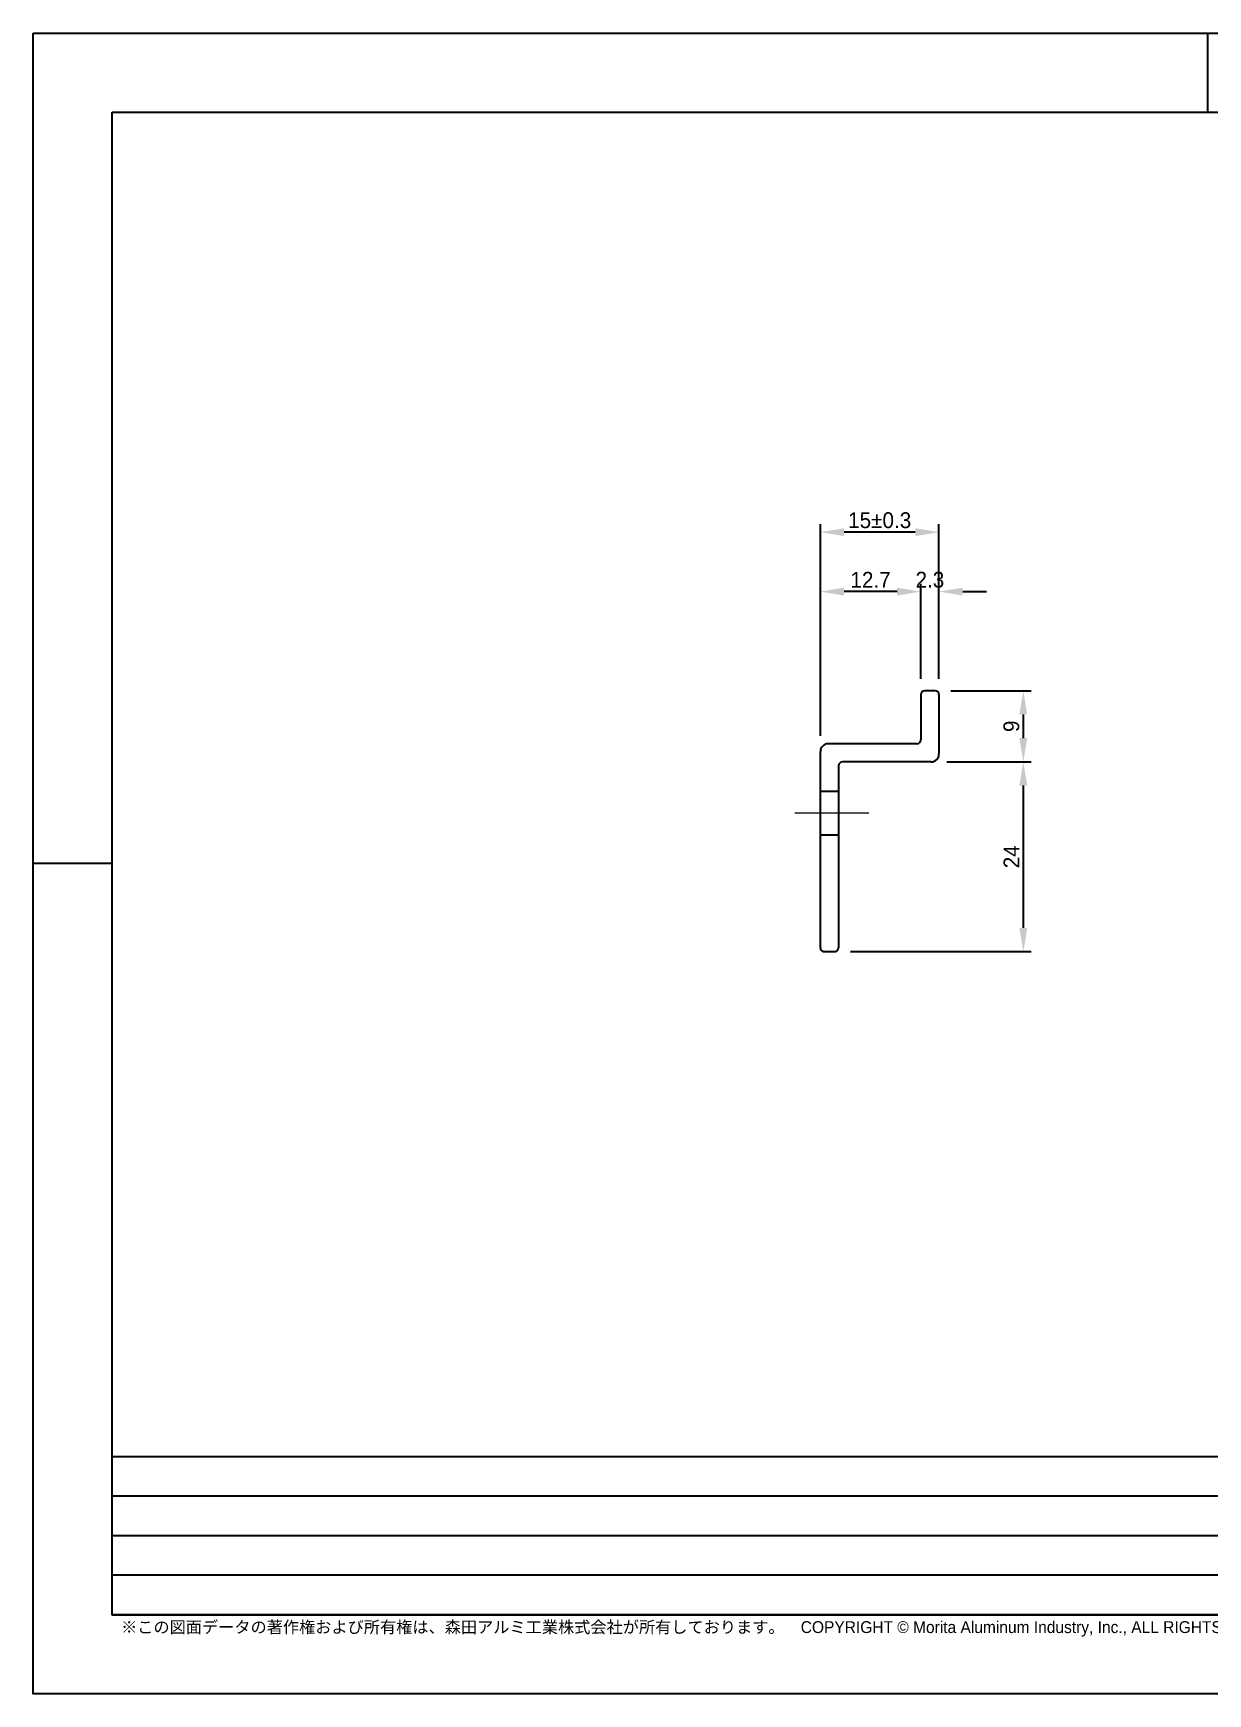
# Model space of a CAD drawing. Header units: millimetres. Extents: x 294 to 1873, y 2566 to 2986.
# Drawn here: x 947.5 to 1096, y 2566 to 2776 of the extents above; entities that cross this region are included whole.
import ezdxf

# ---------------------------------------------------------------- set-up
doc = ezdxf.new("R2010")
doc.units = ezdxf.units.MM
doc.linetypes.add('CENTER2', pattern=[28.575, 19.05, -3.175, 3.175, -3.175])
for name, color, linetype, lineweight in [('中心線', 7, 'CENTER2', 9), ('寸法', 255, 'Continuous', 9), ('本体', 3, 'Continuous', 25)]:
    doc.layers.add(name, color=color, linetype=linetype, lineweight=lineweight)
doc.styles.get("Standard").update_dxf_attribs({"font": ''})
doc.styles.add('x1', font='', dxfattribs={"height": 2})
doc.styles.get('Standard').set_extended_font_data('MS PGothic')
doc.styles.get('x1').set_extended_font_data('MS PGothic')
doc.dimstyles.new('x1', dxfattribs={"dimtxt": 3, "dimasz": 3, "dimexe": 1, "dimexo": 2, "dimgap": 0.5, "dimtad": 1, "dimtoh": 1, "dimdec": 1, "dimdsep": 46, "dimtxsty": 'x1', "dimcen": 0.1, "dimadec": 1, "dimazin": 0, "dimtfac": 1, "dimtdec": 1, "dimtofl": 0, "dimtmove": 0, "dimatfit": 3, "dimfxl": 1, "dimtolj": 1, "dimtzin": 0, "dimarcsym": 0})

# ---------------------------------------------------------------- blocks, each defined once
blk = doc.blocks.new('Morita Aluminum for WEB')
for p, q in [((143.34, 196.08), (143.34, 206.08)), ((4.84, 101.08), (-5.16, 101.08)), ((4.84, 26.08), (281.84, 26.08)), ((171.84, 21.08), (4.84, 21.08)), ((4.84, 16.08), (281.84, 16.08)), ((171.84, 11.08), (4.84, 11.08)), ((4.84, 6.08), (281.84, 6.08))]:
    blk.add_line(p, q)
for points in [[(-5.16, 206.08), (291.84, 206.08), (291.84, -3.92), (-5.16, -3.92)], [(4.84, 196.08), (281.84, 196.08), (281.84, 6.08), (4.84, 6.08)]]:
    blk.add_lwpolyline(points, close=True)
at = {"insert": (5.95, 5.26), "char_height": 1.5, "attachment_point": 1}
blk.add_mtext_dynamic_manual_height_columns('※この図面データの著作権および所有権は、森田アルミ工業株式会社が所有しております。\u3000COPYRIGHT © Morita Aluminum Industry, Inc., ALL RIGHTS RESERVED', width=198.3696, gutter_width=1, heights=[0], dxfattribs=at)
blk = doc.blocks.new('*D36')
at = {"layer": 'Defpoints', "color": 0, "linetype": 'Continuous'}
for p in [(1061.54, 2692.88), (1061.04, 2683.88), (1072.7, 2683.88)]:
    blk.add_point(p, dxfattribs=at)
at = {"layer": '寸法', "color": 0, "linetype": 'Continuous', "lineweight": -2}
for p, q in [((1063.54, 2692.88), (1073.7, 2692.88)), ((1072.7, 2689.88), (1072.7, 2686.88)), ((1063.04, 2683.88), (1073.7, 2683.88))]:
    blk.add_line(p, q, dxfattribs=at)
at = {"layer": '寸法', "color": 0, "linetype": 'Continuous'}
for points in [[(1072.2, 2689.88), (1073.2, 2689.88), (1072.7, 2692.88)], [(1072.2, 2686.88), (1073.2, 2686.88), (1072.7, 2683.88)]]:
    blk.add_solid(points, dxfattribs=at)
at = {"layer": '寸法', "color": 0, "linetype": 'Continuous', "insert": (1071.2, 2688.38), "char_height": 2, "attachment_point": 5, "rotation": 90, "style": 'x1'}
blk.add_mtext('\\A1;9', dxfattribs=at)
blk = doc.blocks.new('*D37')
at = {"layer": 'Defpoints', "color": 0, "linetype": 'Continuous'}
for p in [(1061.04, 2683.88), (1048.84, 2659.88), (1072.7, 2659.88)]:
    blk.add_point(p, dxfattribs=at)
at = {"layer": '寸法', "color": 0, "linetype": 'Continuous', "lineweight": -2}
for p, q in [((1063.04, 2683.88), (1073.7, 2683.88)), ((1072.7, 2680.88), (1072.7, 2662.88)), ((1050.84, 2659.88), (1073.7, 2659.88))]:
    blk.add_line(p, q, dxfattribs=at)
at = {"layer": '寸法', "color": 0, "linetype": 'Continuous'}
for points in [[(1072.2, 2680.88), (1073.2, 2680.88), (1072.7, 2683.88)], [(1072.2, 2662.88), (1073.2, 2662.88), (1072.7, 2659.88)]]:
    blk.add_solid(points, dxfattribs=at)
at = {"layer": '寸法', "color": 0, "linetype": 'Continuous', "insert": (1071.2, 2671.88), "char_height": 2, "attachment_point": 5, "rotation": 90, "style": 'x1'}
blk.add_mtext('\\A1;24', dxfattribs=at)
blk = doc.blocks.new('*D38')
at = {"layer": 'Defpoints', "color": 0, "linetype": 'Continuous'}
for p in [(1059.74, 2705.41), (1059.74, 2692.38), (1062.04, 2692.38)]:
    blk.add_point(p, dxfattribs=at)
at = {"layer": '寸法', "color": 0, "linetype": 'Continuous', "lineweight": -2}
for p, q in [((1056.74, 2705.41), (1053.74, 2705.41)), ((1059.74, 2694.38), (1059.74, 2706.41)), ((1062.04, 2694.38), (1062.04, 2706.41)), ((1065.04, 2705.41), (1068.04, 2705.41))]:
    blk.add_line(p, q, dxfattribs=at)
at = {"layer": '寸法', "color": 0, "linetype": 'Continuous'}
for points in [[(1056.74, 2705.91), (1056.74, 2704.91), (1059.74, 2705.41)], [(1065.04, 2705.91), (1065.04, 2704.91), (1062.04, 2705.41)]]:
    blk.add_solid(points, dxfattribs=at)
at = {"layer": '寸法', "color": 0, "linetype": 'Continuous', "insert": (1060.89, 2706.91), "char_height": 2, "attachment_point": 5, "style": 'x1'}
blk.add_mtext('\\A1;2.3', dxfattribs=at)
blk = doc.blocks.new('*D39')
at = {"layer": 'Defpoints', "color": 0, "linetype": 'Continuous'}
for p in [(1047.04, 2705.41), (1059.74, 2692.38), (1047.04, 2685.18)]:
    blk.add_point(p, dxfattribs=at)
at = {"layer": '寸法', "color": 0, "linetype": 'Continuous', "lineweight": -2}
for p, q in [((1047.04, 2687.18), (1047.04, 2706.41)), ((1056.74, 2705.41), (1050.04, 2705.41)), ((1059.74, 2694.38), (1059.74, 2706.41))]:
    blk.add_line(p, q, dxfattribs=at)
at = {"layer": '寸法', "color": 0, "linetype": 'Continuous'}
for points in [[(1050.04, 2705.91), (1050.04, 2704.91), (1047.04, 2705.41)], [(1056.74, 2705.91), (1056.74, 2704.91), (1059.74, 2705.41)]]:
    blk.add_solid(points, dxfattribs=at)
at = {"layer": '寸法', "color": 0, "linetype": 'Continuous', "insert": (1053.39, 2706.91), "char_height": 2, "attachment_point": 5, "style": 'x1'}
blk.add_mtext('\\A1;12.7', dxfattribs=at)
blk = doc.blocks.new('*D40')
at = {"layer": 'Defpoints', "color": 0, "linetype": 'Continuous'}
for p in [(1047.04, 2712.93), (1062.04, 2692.38), (1047.04, 2685.18)]:
    blk.add_point(p, dxfattribs=at)
at = {"layer": '寸法', "color": 0, "linetype": 'Continuous', "lineweight": -2}
for p, q in [((1047.04, 2687.18), (1047.04, 2713.93)), ((1062.04, 2694.38), (1062.04, 2713.93)), ((1059.04, 2712.93), (1050.04, 2712.93))]:
    blk.add_line(p, q, dxfattribs=at)
at = {"layer": '寸法', "color": 0, "linetype": 'Continuous'}
for points in [[(1050.04, 2713.43), (1050.04, 2712.43), (1047.04, 2712.93)], [(1059.04, 2713.43), (1059.04, 2712.43), (1062.04, 2712.93)]]:
    blk.add_solid(points, dxfattribs=at)
at = {"layer": '寸法', "color": 0, "linetype": 'Continuous', "insert": (1054.54, 2714.43), "char_height": 2, "attachment_point": 5, "style": 'x1'}
blk.add_mtext('\\A1;15±0.3', dxfattribs=at)

msp = doc.modelspace()

# ---------------------------------------------------------------- linework, layer by layer
at = {"layer": '中心線'}
msp.add_line((1053.18, 2677.38), (1043.8, 2677.38), dxfattribs=at)
at = {"layer": '本体'}
for p, q in [((1059.74, 2692.38), (1059.74, 2686.68)), ((1061.54, 2692.88), (1060.24, 2692.88)), ((1062.04, 2692.38), (1062.04, 2684.88)), ((1059.24, 2686.18), (1048.04, 2686.18)), ((1047.04, 2660.38), (1047.04, 2685.18)), ((1061.04, 2683.88), (1049.84, 2683.88)), ((1049.34, 2683.38), (1049.34, 2660.38)), ((1049.34, 2680.13), (1047.04, 2680.13)), ((1049.34, 2674.63), (1047.04, 2674.63)), ((1047.54, 2659.88), (1048.84, 2659.88))]:
    msp.add_line(p, q, dxfattribs=at)
for centre, radius, start, end in [((1060.24, 2692.38), 0.5, 90, 180), ((1061.54, 2692.38), 0.5, 0, 90), ((1048.04, 2685.18), 1, 90, 180), ((1059.24, 2686.68), 0.5, 270, 0), ((1049.84, 2683.38), 0.5, 90, 180), ((1061.04, 2684.88), 1, 270, 0), ((1047.54, 2660.38), 0.5, 180, 270), ((1048.84, 2660.38), 0.5, 270, 0)]:
    msp.add_arc(centre, radius, start, end, dxfattribs=at)

# ---------------------------------------------------------------- block references
msp.add_blockref('Morita Aluminum for WEB', (952.68, 2569.95))

# ---------------------------------------------------------------- dimensions: what is measured, and where the dimension line sits
at = {"layer": '寸法', "linetype": 'Continuous'}
dim = msp.add_linear_dim(base=(1047.04, 2712.93), p1=(1062.04, 2692.38), p2=(1047.04, 2685.18), dimstyle='x1', override={"dimpost": '±0.3'}, dxfattribs=at)
dim.commit()
dim.dimension.update_dxf_attribs({"geometry": '*D40', "text_midpoint": (1054.54, 2714.43)})
dim = msp.add_linear_dim(base=(1047.04, 2705.41), p1=(1059.74, 2692.38), p2=(1047.04, 2685.18), dimstyle='x1', dxfattribs=at)
dim.commit()
dim.dimension.update_dxf_attribs({"geometry": '*D39', "text_midpoint": (1053.39, 2706.91)})
dim = msp.add_linear_dim(base=(1059.74, 2705.41), p1=(1062.04, 2692.38), p2=(1059.74, 2692.38), dimstyle='x1', dxfattribs=at)
dim.commit()
dim.dimension.update_dxf_attribs({"geometry": '*D38', "text_midpoint": (1060.89, 2705.41), "dimtype": 160})
for base, p1, p2, picture, middle in [((1072.7, 2683.88), (1061.54, 2692.88), (1061.04, 2683.88), '*D36', (1071.2, 2688.38)), ((1072.7, 2659.88), (1061.04, 2683.88), (1048.84, 2659.88), '*D37', (1071.2, 2671.88))]:
    dim = msp.add_linear_dim(base=base, p1=p1, p2=p2, angle=90, dimstyle='x1', dxfattribs=at)
    dim.commit()
    dim.dimension.update_dxf_attribs({"geometry": picture, "text_midpoint": middle})

doc.saveas('drawing.dxf')
